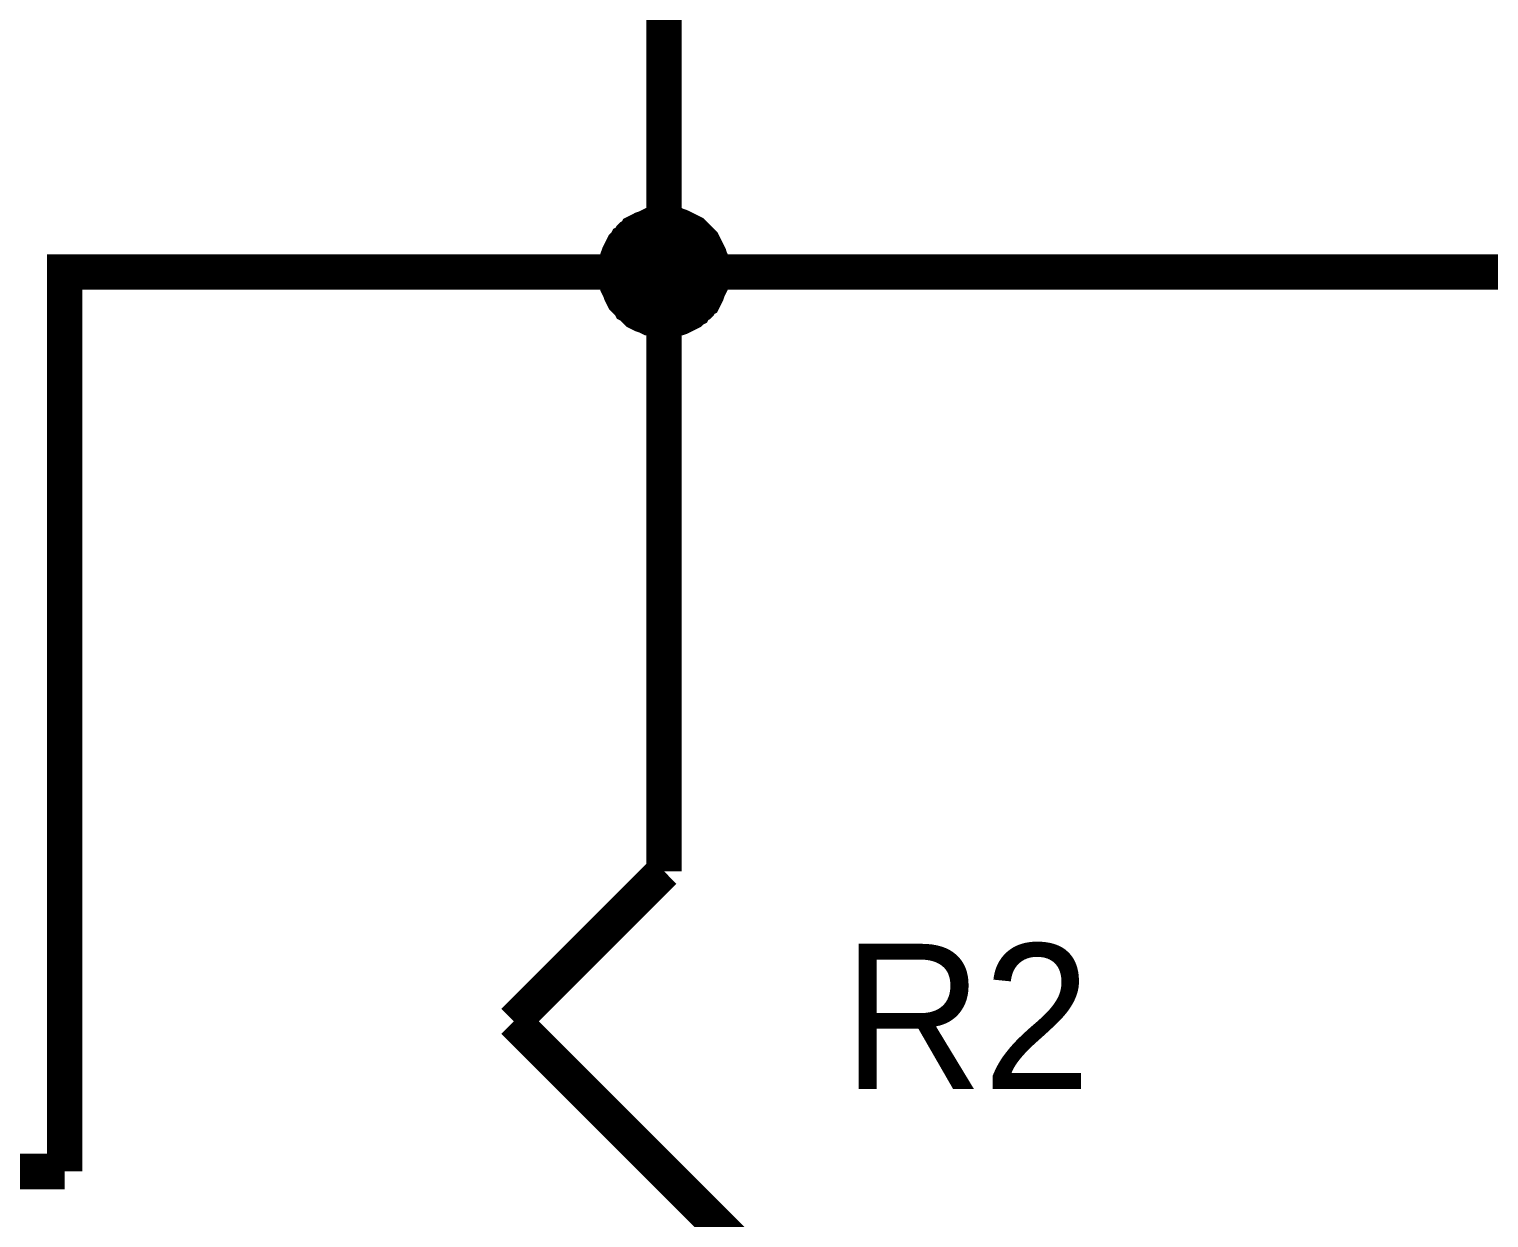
# Model space of a CAD drawing. Header units: millimetres. Extents: x 0 to 9.5, y 0 to 7.5.
# Drawn here: x 7.7881 to 8.2746, y 5.9844 to 6.3805 of the extents above; entities that cross this region are included whole.
import ezdxf

# ---------------------------------------------------------------- set-up
doc = ezdxf.new("R2010")
doc.units = ezdxf.units.MM
doc.header["$MEASUREMENT"] = 0
doc.layers.add('Sheet', color=255, linetype='Continuous')

msp = doc.modelspace()

# ---------------------------------------------------------------- linework, layer by layer
at = {"layer": 'Sheet'}
for points, const_width in [([(7.99963, 6.59982), (7.99963, 6.29962)], 0.0118), ([(7.97962, 6.29962), (7.97962, 6.30087), (7.97962, 6.3017), (7.98003, 6.30254), (7.98003, 6.30379), (7.98045, 6.30462), (7.98045, 6.30545), (7.98087, 6.3067), (7.98128, 6.30754), (7.9817, 6.30837), (7.98212, 6.30921), (7.98253, 6.31004), (7.98295, 6.31087), (7.98379, 6.31171), (7.9842, 6.31254), (7.98504, 6.31296), (7.98545, 6.31379), (7.98629, 6.31463), (7.98712, 6.31504), (7.98754, 6.31588), (7.98837, 6.31629), (7.9892, 6.31671), (7.99004, 6.31713), (7.99087, 6.31755), (7.99212, 6.31796), (7.99296, 6.31838), (7.99379, 6.3188), (7.99462, 6.31921), (7.99546, 6.31921), (7.99671, 6.31921), (7.99754, 6.31963), (7.99879, 6.31963), (7.99963, 6.31963)], 0.0039), ([(7.97962, 6.29962), (7.97962, 6.30087), (7.97962, 6.3017), (7.98003, 6.30254), (7.98003, 6.30379), (7.98045, 6.30462), (7.98045, 6.30545), (7.98087, 6.3067), (7.98128, 6.30754), (7.9817, 6.30837), (7.98212, 6.30921), (7.98253, 6.31004), (7.98295, 6.31087), (7.98379, 6.31171), (7.9842, 6.31254), (7.98504, 6.31296), (7.98545, 6.31379), (7.98629, 6.31463), (7.98712, 6.31504), (7.98754, 6.31588), (7.98837, 6.31629), (7.9892, 6.31671), (7.99004, 6.31713), (7.99087, 6.31755), (7.99212, 6.31796), (7.99296, 6.31838), (7.99379, 6.3188), (7.99462, 6.31921), (7.99546, 6.31921), (7.99671, 6.31921), (7.99754, 6.31963), (7.99879, 6.31963), (7.99963, 6.31963)], 0.0039), ([(7.97962, 6.29962), (7.97962, 6.30087), (7.97962, 6.3017), (7.98003, 6.30254), (7.98003, 6.30379), (7.98045, 6.30462), (7.98045, 6.30545), (7.98087, 6.3067), (7.98128, 6.30754), (7.9817, 6.30837), (7.98212, 6.30921), (7.98253, 6.31004), (7.98295, 6.31087), (7.98379, 6.31171), (7.9842, 6.31254), (7.98504, 6.31296), (7.98545, 6.31379), (7.98629, 6.31463), (7.98712, 6.31504), (7.98754, 6.31588), (7.98837, 6.31629), (7.9892, 6.31671), (7.99004, 6.31713), (7.99087, 6.31755), (7.99212, 6.31796), (7.99296, 6.31838), (7.99379, 6.3188), (7.99462, 6.31921), (7.99546, 6.31921), (7.99671, 6.31921), (7.99754, 6.31963), (7.99879, 6.31963), (7.99963, 6.31963)], 0.0039), ([(7.97962, 6.29962), (7.97962, 6.30087), (7.97962, 6.3017), (7.98003, 6.30254), (7.98003, 6.30379), (7.98045, 6.30462), (7.98045, 6.30545), (7.98087, 6.3067), (7.98128, 6.30754), (7.9817, 6.30837), (7.98212, 6.30921), (7.98253, 6.31004), (7.98295, 6.31087), (7.98379, 6.31171), (7.9842, 6.31254), (7.98504, 6.31296), (7.98545, 6.31379), (7.98629, 6.31463), (7.98712, 6.31504), (7.98754, 6.31588), (7.98837, 6.31629), (7.9892, 6.31671), (7.99004, 6.31713), (7.99087, 6.31755), (7.99212, 6.31796), (7.99296, 6.31838), (7.99379, 6.3188), (7.99462, 6.31921), (7.99546, 6.31921), (7.99671, 6.31921), (7.99754, 6.31963), (7.99879, 6.31963), (7.99963, 6.31963)], 0.0039), ([(7.97962, 6.29962), (7.97962, 6.30087), (7.97962, 6.3017), (7.98003, 6.30254), (7.98003, 6.30379), (7.98045, 6.30462), (7.98045, 6.30545), (7.98087, 6.3067), (7.98128, 6.30754), (7.9817, 6.30837), (7.98212, 6.30921), (7.98253, 6.31004), (7.98295, 6.31087), (7.98379, 6.31171), (7.9842, 6.31254), (7.98504, 6.31296), (7.98545, 6.31379), (7.98629, 6.31463), (7.98712, 6.31504), (7.98754, 6.31588), (7.98837, 6.31629), (7.9892, 6.31671), (7.99004, 6.31713), (7.99087, 6.31755), (7.99212, 6.31796), (7.99296, 6.31838), (7.99379, 6.3188), (7.99462, 6.31921), (7.99546, 6.31921), (7.99671, 6.31921), (7.99754, 6.31963), (7.99879, 6.31963), (7.99963, 6.31963)], 0.0039), ([(7.97962, 6.29962), (7.97962, 6.30087), (7.97962, 6.3017), (7.98003, 6.30254), (7.98003, 6.30379), (7.98045, 6.30462), (7.98045, 6.30545), (7.98087, 6.3067), (7.98128, 6.30754), (7.9817, 6.30837), (7.98212, 6.30921), (7.98253, 6.31004), (7.98295, 6.31087), (7.98379, 6.31171), (7.9842, 6.31254), (7.98504, 6.31296), (7.98545, 6.31379), (7.98629, 6.31463), (7.98712, 6.31504), (7.98754, 6.31588), (7.98837, 6.31629), (7.9892, 6.31671), (7.99004, 6.31713), (7.99087, 6.31755), (7.99212, 6.31796), (7.99296, 6.31838), (7.99379, 6.3188), (7.99462, 6.31921), (7.99546, 6.31921), (7.99671, 6.31921), (7.99754, 6.31963), (7.99879, 6.31963), (7.99963, 6.31963)], 0.0039), ([(7.97962, 6.29962), (7.97962, 6.30087), (7.97962, 6.3017), (7.98003, 6.30254), (7.98003, 6.30379), (7.98045, 6.30462), (7.98045, 6.30545), (7.98087, 6.3067), (7.98128, 6.30754), (7.9817, 6.30837), (7.98212, 6.30921), (7.98253, 6.31004), (7.98295, 6.31087), (7.98379, 6.31171), (7.9842, 6.31254), (7.98504, 6.31296), (7.98545, 6.31379), (7.98629, 6.31463), (7.98712, 6.31504), (7.98754, 6.31588), (7.98837, 6.31629), (7.9892, 6.31671), (7.99004, 6.31713), (7.99087, 6.31755), (7.99212, 6.31796), (7.99296, 6.31838), (7.99379, 6.3188), (7.99462, 6.31921), (7.99546, 6.31921), (7.99671, 6.31921), (7.99754, 6.31963), (7.99879, 6.31963), (7.99963, 6.31963)], 0.0039), ([(7.97962, 6.29962), (7.97962, 6.30087), (7.97962, 6.3017), (7.98003, 6.30254), (7.98003, 6.30379), (7.98045, 6.30462), (7.98045, 6.30545), (7.98087, 6.3067), (7.98128, 6.30754), (7.9817, 6.30837), (7.98212, 6.30921), (7.98253, 6.31004), (7.98295, 6.31087), (7.98379, 6.31171), (7.9842, 6.31254), (7.98504, 6.31296), (7.98545, 6.31379), (7.98629, 6.31463), (7.98712, 6.31504), (7.98754, 6.31588), (7.98837, 6.31629), (7.9892, 6.31671), (7.99004, 6.31713), (7.99087, 6.31755), (7.99212, 6.31796), (7.99296, 6.31838), (7.99379, 6.3188), (7.99462, 6.31921), (7.99546, 6.31921), (7.99671, 6.31921), (7.99754, 6.31963), (7.99879, 6.31963), (7.99963, 6.31963)], 0.0039), ([(7.97962, 6.29962), (7.97962, 6.30087), (7.97962, 6.3017), (7.98003, 6.30254), (7.98003, 6.30379), (7.98045, 6.30462), (7.98045, 6.30545), (7.98087, 6.3067), (7.98128, 6.30754), (7.9817, 6.30837), (7.98212, 6.30921), (7.98253, 6.31004), (7.98295, 6.31087), (7.98379, 6.31171), (7.9842, 6.31254), (7.98504, 6.31296), (7.98545, 6.31379), (7.98629, 6.31463), (7.98712, 6.31504), (7.98754, 6.31588), (7.98837, 6.31629), (7.9892, 6.31671), (7.99004, 6.31713), (7.99087, 6.31755), (7.99212, 6.31796), (7.99296, 6.31838), (7.99379, 6.3188), (7.99462, 6.31921), (7.99546, 6.31921), (7.99671, 6.31921), (7.99754, 6.31963), (7.99879, 6.31963), (7.99963, 6.31963)], 0.0039), ([(7.97962, 6.29962), (7.97962, 6.30087), (7.97962, 6.3017), (7.98003, 6.30254), (7.98003, 6.30379), (7.98045, 6.30462), (7.98045, 6.30545), (7.98087, 6.3067), (7.98128, 6.30754), (7.9817, 6.30837), (7.98212, 6.30921), (7.98253, 6.31004), (7.98295, 6.31087), (7.98379, 6.31171), (7.9842, 6.31254), (7.98504, 6.31296), (7.98545, 6.31379), (7.98629, 6.31463), (7.98712, 6.31504), (7.98754, 6.31588), (7.98837, 6.31629), (7.9892, 6.31671), (7.99004, 6.31713), (7.99087, 6.31755), (7.99212, 6.31796), (7.99296, 6.31838), (7.99379, 6.3188), (7.99462, 6.31921), (7.99546, 6.31921), (7.99671, 6.31921), (7.99754, 6.31963), (7.99879, 6.31963), (7.99963, 6.31963)], 0.0039), ([(7.97962, 6.29962), (7.97962, 6.30087), (7.97962, 6.3017), (7.98003, 6.30254), (7.98003, 6.30379), (7.98045, 6.30462), (7.98045, 6.30545), (7.98087, 6.3067), (7.98128, 6.30754), (7.9817, 6.30837), (7.98212, 6.30921), (7.98253, 6.31004), (7.98295, 6.31087), (7.98379, 6.31171), (7.9842, 6.31254), (7.98504, 6.31296), (7.98545, 6.31379), (7.98629, 6.31463), (7.98712, 6.31504), (7.98754, 6.31588), (7.98837, 6.31629), (7.9892, 6.31671), (7.99004, 6.31713), (7.99087, 6.31755), (7.99212, 6.31796), (7.99296, 6.31838), (7.99379, 6.3188), (7.99462, 6.31921), (7.99546, 6.31921), (7.99671, 6.31921), (7.99754, 6.31963), (7.99879, 6.31963), (7.99963, 6.31963)], 0.0039), ([(7.97962, 6.29962), (7.97962, 6.30087), (7.97962, 6.3017), (7.98003, 6.30254), (7.98003, 6.30379), (7.98045, 6.30462), (7.98045, 6.30545), (7.98087, 6.3067), (7.98128, 6.30754), (7.9817, 6.30837), (7.98212, 6.30921), (7.98253, 6.31004), (7.98295, 6.31087), (7.98379, 6.31171), (7.9842, 6.31254), (7.98504, 6.31296), (7.98545, 6.31379), (7.98629, 6.31463), (7.98712, 6.31504), (7.98754, 6.31588), (7.98837, 6.31629), (7.9892, 6.31671), (7.99004, 6.31713), (7.99087, 6.31755), (7.99212, 6.31796), (7.99296, 6.31838), (7.99379, 6.3188), (7.99462, 6.31921), (7.99546, 6.31921), (7.99671, 6.31921), (7.99754, 6.31963), (7.99879, 6.31963), (7.99963, 6.31963)], 0.0039), ([(7.99963, 6.31963), (7.99963, 6.31963)], 0.0039), ([(7.99963, 6.31963), (8.00088, 6.31963), (8.00171, 6.31963), (8.00255, 6.31921), (8.0038, 6.31921), (8.00463, 6.31921), (8.00546, 6.3188), (8.00671, 6.31838), (8.00755, 6.31796), (8.00838, 6.31755), (8.00922, 6.31713), (8.01005, 6.31671), (8.01088, 6.31629), (8.01172, 6.31588), (8.01255, 6.31504), (8.01297, 6.31463), (8.0138, 6.31379), (8.01463, 6.31296), (8.01505, 6.31254), (8.01589, 6.31171), (8.0163, 6.31087), (8.01672, 6.31004), (8.01714, 6.30921), (8.01755, 6.30837), (8.01797, 6.30754), (8.01839, 6.3067), (8.0188, 6.30545), (8.01922, 6.30462), (8.01922, 6.30379), (8.01922, 6.30254), (8.01964, 6.3017), (8.01964, 6.30087), (8.01964, 6.29962)], 0.0039), ([(7.99963, 6.31963), (7.99963, 6.31963)], 0.0039), ([(7.99963, 6.31963), (8.00088, 6.31963), (8.00171, 6.31963), (8.00255, 6.31921), (8.0038, 6.31921), (8.00463, 6.31921), (8.00546, 6.3188), (8.00671, 6.31838), (8.00755, 6.31796), (8.00838, 6.31755), (8.00922, 6.31713), (8.01005, 6.31671), (8.01088, 6.31629), (8.01172, 6.31588), (8.01255, 6.31504), (8.01297, 6.31463), (8.0138, 6.31379), (8.01463, 6.31296), (8.01505, 6.31254), (8.01589, 6.31171), (8.0163, 6.31087), (8.01672, 6.31004), (8.01714, 6.30921), (8.01755, 6.30837), (8.01797, 6.30754), (8.01839, 6.3067), (8.0188, 6.30545), (8.01922, 6.30462), (8.01922, 6.30379), (8.01922, 6.30254), (8.01964, 6.3017), (8.01964, 6.30087), (8.01964, 6.29962)], 0.0039), ([(7.99963, 6.31963), (7.99963, 6.31963)], 0.0039), ([(7.99963, 6.31963), (8.00088, 6.31963), (8.00171, 6.31963), (8.00255, 6.31921), (8.0038, 6.31921), (8.00463, 6.31921), (8.00546, 6.3188), (8.00671, 6.31838), (8.00755, 6.31796), (8.00838, 6.31755), (8.00922, 6.31713), (8.01005, 6.31671), (8.01088, 6.31629), (8.01172, 6.31588), (8.01255, 6.31504), (8.01297, 6.31463), (8.0138, 6.31379), (8.01463, 6.31296), (8.01505, 6.31254), (8.01589, 6.31171), (8.0163, 6.31087), (8.01672, 6.31004), (8.01714, 6.30921), (8.01755, 6.30837), (8.01797, 6.30754), (8.01839, 6.3067), (8.0188, 6.30545), (8.01922, 6.30462), (8.01922, 6.30379), (8.01922, 6.30254), (8.01964, 6.3017), (8.01964, 6.30087), (8.01964, 6.29962)], 0.0039), ([(7.99963, 6.31963), (7.99963, 6.31963)], 0.0039), ([(7.99963, 6.31963), (8.00088, 6.31963), (8.00171, 6.31963), (8.00255, 6.31921), (8.0038, 6.31921), (8.00463, 6.31921), (8.00546, 6.3188), (8.00671, 6.31838), (8.00755, 6.31796), (8.00838, 6.31755), (8.00922, 6.31713), (8.01005, 6.31671), (8.01088, 6.31629), (8.01172, 6.31588), (8.01255, 6.31504), (8.01297, 6.31463), (8.0138, 6.31379), (8.01463, 6.31296), (8.01505, 6.31254), (8.01589, 6.31171), (8.0163, 6.31087), (8.01672, 6.31004), (8.01714, 6.30921), (8.01755, 6.30837), (8.01797, 6.30754), (8.01839, 6.3067), (8.0188, 6.30545), (8.01922, 6.30462), (8.01922, 6.30379), (8.01922, 6.30254), (8.01964, 6.3017), (8.01964, 6.30087), (8.01964, 6.29962)], 0.0039), ([(7.99963, 6.31963), (7.99963, 6.31963)], 0.0039), ([(7.99963, 6.31963), (8.00088, 6.31963), (8.00171, 6.31963), (8.00255, 6.31921), (8.0038, 6.31921), (8.00463, 6.31921), (8.00546, 6.3188), (8.00671, 6.31838), (8.00755, 6.31796), (8.00838, 6.31755), (8.00922, 6.31713), (8.01005, 6.31671), (8.01088, 6.31629), (8.01172, 6.31588), (8.01255, 6.31504), (8.01297, 6.31463), (8.0138, 6.31379), (8.01463, 6.31296), (8.01505, 6.31254), (8.01589, 6.31171), (8.0163, 6.31087), (8.01672, 6.31004), (8.01714, 6.30921), (8.01755, 6.30837), (8.01797, 6.30754), (8.01839, 6.3067), (8.0188, 6.30545), (8.01922, 6.30462), (8.01922, 6.30379), (8.01922, 6.30254), (8.01964, 6.3017), (8.01964, 6.30087), (8.01964, 6.29962)], 0.0039), ([(7.99963, 6.31963), (7.99963, 6.31963)], 0.0039), ([(7.99963, 6.31963), (8.00088, 6.31963), (8.00171, 6.31963), (8.00255, 6.31921), (8.0038, 6.31921), (8.00463, 6.31921), (8.00546, 6.3188), (8.00671, 6.31838), (8.00755, 6.31796), (8.00838, 6.31755), (8.00922, 6.31713), (8.01005, 6.31671), (8.01088, 6.31629), (8.01172, 6.31588), (8.01255, 6.31504), (8.01297, 6.31463), (8.0138, 6.31379), (8.01463, 6.31296), (8.01505, 6.31254), (8.01589, 6.31171), (8.0163, 6.31087), (8.01672, 6.31004), (8.01714, 6.30921), (8.01755, 6.30837), (8.01797, 6.30754), (8.01839, 6.3067), (8.0188, 6.30545), (8.01922, 6.30462), (8.01922, 6.30379), (8.01922, 6.30254), (8.01964, 6.3017), (8.01964, 6.30087), (8.01964, 6.29962)], 0.0039), ([(7.99963, 6.31963), (7.99963, 6.31963)], 0.0039), ([(7.99963, 6.31963), (8.00088, 6.31963), (8.00171, 6.31963), (8.00255, 6.31921), (8.0038, 6.31921), (8.00463, 6.31921), (8.00546, 6.3188), (8.00671, 6.31838), (8.00755, 6.31796), (8.00838, 6.31755), (8.00922, 6.31713), (8.01005, 6.31671), (8.01088, 6.31629), (8.01172, 6.31588), (8.01255, 6.31504), (8.01297, 6.31463), (8.0138, 6.31379), (8.01463, 6.31296), (8.01505, 6.31254), (8.01589, 6.31171), (8.0163, 6.31087), (8.01672, 6.31004), (8.01714, 6.30921), (8.01755, 6.30837), (8.01797, 6.30754), (8.01839, 6.3067), (8.0188, 6.30545), (8.01922, 6.30462), (8.01922, 6.30379), (8.01922, 6.30254), (8.01964, 6.3017), (8.01964, 6.30087), (8.01964, 6.29962)], 0.0039), ([(7.99963, 6.31963), (7.99963, 6.31963)], 0.0039), ([(7.99963, 6.31963), (8.00088, 6.31963), (8.00171, 6.31963), (8.00255, 6.31921), (8.0038, 6.31921), (8.00463, 6.31921), (8.00546, 6.3188), (8.00671, 6.31838), (8.00755, 6.31796), (8.00838, 6.31755), (8.00922, 6.31713), (8.01005, 6.31671), (8.01088, 6.31629), (8.01172, 6.31588), (8.01255, 6.31504), (8.01297, 6.31463), (8.0138, 6.31379), (8.01463, 6.31296), (8.01505, 6.31254), (8.01589, 6.31171), (8.0163, 6.31087), (8.01672, 6.31004), (8.01714, 6.30921), (8.01755, 6.30837), (8.01797, 6.30754), (8.01839, 6.3067), (8.0188, 6.30545), (8.01922, 6.30462), (8.01922, 6.30379), (8.01922, 6.30254), (8.01964, 6.3017), (8.01964, 6.30087), (8.01964, 6.29962)], 0.0039), ([(7.99963, 6.31963), (7.99963, 6.31963)], 0.0039), ([(7.99963, 6.31963), (8.00088, 6.31963), (8.00171, 6.31963), (8.00255, 6.31921), (8.0038, 6.31921), (8.00463, 6.31921), (8.00546, 6.3188), (8.00671, 6.31838), (8.00755, 6.31796), (8.00838, 6.31755), (8.00922, 6.31713), (8.01005, 6.31671), (8.01088, 6.31629), (8.01172, 6.31588), (8.01255, 6.31504), (8.01297, 6.31463), (8.0138, 6.31379), (8.01463, 6.31296), (8.01505, 6.31254), (8.01589, 6.31171), (8.0163, 6.31087), (8.01672, 6.31004), (8.01714, 6.30921), (8.01755, 6.30837), (8.01797, 6.30754), (8.01839, 6.3067), (8.0188, 6.30545), (8.01922, 6.30462), (8.01922, 6.30379), (8.01922, 6.30254), (8.01964, 6.3017), (8.01964, 6.30087), (8.01964, 6.29962)], 0.0039), ([(7.99963, 6.31963), (7.99963, 6.31963)], 0.0039), ([(7.99963, 6.31963), (8.00088, 6.31963), (8.00171, 6.31963), (8.00255, 6.31921), (8.0038, 6.31921), (8.00463, 6.31921), (8.00546, 6.3188), (8.00671, 6.31838), (8.00755, 6.31796), (8.00838, 6.31755), (8.00922, 6.31713), (8.01005, 6.31671), (8.01088, 6.31629), (8.01172, 6.31588), (8.01255, 6.31504), (8.01297, 6.31463), (8.0138, 6.31379), (8.01463, 6.31296), (8.01505, 6.31254), (8.01589, 6.31171), (8.0163, 6.31087), (8.01672, 6.31004), (8.01714, 6.30921), (8.01755, 6.30837), (8.01797, 6.30754), (8.01839, 6.3067), (8.0188, 6.30545), (8.01922, 6.30462), (8.01922, 6.30379), (8.01922, 6.30254), (8.01964, 6.3017), (8.01964, 6.30087), (8.01964, 6.29962)], 0.0039), ([(7.99963, 6.31963), (7.99963, 6.31963)], 0.0039), ([(7.99963, 6.31963), (8.00088, 6.31963), (8.00171, 6.31963), (8.00255, 6.31921), (8.0038, 6.31921), (8.00463, 6.31921), (8.00546, 6.3188), (8.00671, 6.31838), (8.00755, 6.31796), (8.00838, 6.31755), (8.00922, 6.31713), (8.01005, 6.31671), (8.01088, 6.31629), (8.01172, 6.31588), (8.01255, 6.31504), (8.01297, 6.31463), (8.0138, 6.31379), (8.01463, 6.31296), (8.01505, 6.31254), (8.01589, 6.31171), (8.0163, 6.31087), (8.01672, 6.31004), (8.01714, 6.30921), (8.01755, 6.30837), (8.01797, 6.30754), (8.01839, 6.3067), (8.0188, 6.30545), (8.01922, 6.30462), (8.01922, 6.30379), (8.01922, 6.30254), (8.01964, 6.3017), (8.01964, 6.30087), (8.01964, 6.29962)], 0.0039), ([(7.99963, 6.31963), (7.99963, 6.31963)], 0.0039), ([(7.99963, 6.31963), (8.00088, 6.31963), (8.00171, 6.31963), (8.00255, 6.31921), (8.0038, 6.31921), (8.00463, 6.31921), (8.00546, 6.3188), (8.00671, 6.31838), (8.00755, 6.31796), (8.00838, 6.31755), (8.00922, 6.31713), (8.01005, 6.31671), (8.01088, 6.31629), (8.01172, 6.31588), (8.01255, 6.31504), (8.01297, 6.31463), (8.0138, 6.31379), (8.01463, 6.31296), (8.01505, 6.31254), (8.01589, 6.31171), (8.0163, 6.31087), (8.01672, 6.31004), (8.01714, 6.30921), (8.01755, 6.30837), (8.01797, 6.30754), (8.01839, 6.3067), (8.0188, 6.30545), (8.01922, 6.30462), (8.01922, 6.30379), (8.01922, 6.30254), (8.01964, 6.3017), (8.01964, 6.30087), (8.01964, 6.29962)], 0.0039), ([(7.79994, 5.99983), (7.79994, 6.29962), (7.99963, 6.29962), (8.29978, 6.29962)], 0.0118), ([(7.99963, 6.29962), (7.99963, 6.19997)], 0.0118), ([(7.99963, 6.2796), (7.99879, 6.2796), (7.99754, 6.2796), (7.99671, 6.28002), (7.99546, 6.28002), (7.99462, 6.28044), (7.99379, 6.28044), (7.99296, 6.28085), (7.99212, 6.28127), (7.99087, 6.28169), (7.99004, 6.2821), (7.9892, 6.28252), (7.98837, 6.28294), (7.98754, 6.28377), (7.98712, 6.28419), (7.98629, 6.28502), (7.98545, 6.28544), (7.98504, 6.28627), (7.9842, 6.28711), (7.98379, 6.28753), (7.98295, 6.28836), (7.98253, 6.28919), (7.98212, 6.29003), (7.9817, 6.29086), (7.98128, 6.29211), (7.98087, 6.29295), (7.98045, 6.29378), (7.98045, 6.29461), (7.98003, 6.29545), (7.98003, 6.2967), (7.97962, 6.29753), (7.97962, 6.29878), (7.97962, 6.29962)], 0.0039), ([(7.97962, 6.29962), (7.97962, 6.29962)], 0.0039), ([(7.99963, 6.2796), (7.99879, 6.2796), (7.99754, 6.2796), (7.99671, 6.28002), (7.99546, 6.28002), (7.99462, 6.28044), (7.99379, 6.28044), (7.99296, 6.28085), (7.99212, 6.28127), (7.99087, 6.28169), (7.99004, 6.2821), (7.9892, 6.28252), (7.98837, 6.28294), (7.98754, 6.28377), (7.98712, 6.28419), (7.98629, 6.28502), (7.98545, 6.28544), (7.98504, 6.28627), (7.9842, 6.28711), (7.98379, 6.28753), (7.98295, 6.28836), (7.98253, 6.28919), (7.98212, 6.29003), (7.9817, 6.29086), (7.98128, 6.29211), (7.98087, 6.29295), (7.98045, 6.29378), (7.98045, 6.29461), (7.98003, 6.29545), (7.98003, 6.2967), (7.97962, 6.29753), (7.97962, 6.29878), (7.97962, 6.29962)], 0.0039), ([(7.97962, 6.29962), (7.97962, 6.29962)], 0.0039), ([(7.99963, 6.2796), (7.99879, 6.2796), (7.99754, 6.2796), (7.99671, 6.28002), (7.99546, 6.28002), (7.99462, 6.28044), (7.99379, 6.28044), (7.99296, 6.28085), (7.99212, 6.28127), (7.99087, 6.28169), (7.99004, 6.2821), (7.9892, 6.28252), (7.98837, 6.28294), (7.98754, 6.28377), (7.98712, 6.28419), (7.98629, 6.28502), (7.98545, 6.28544), (7.98504, 6.28627), (7.9842, 6.28711), (7.98379, 6.28753), (7.98295, 6.28836), (7.98253, 6.28919), (7.98212, 6.29003), (7.9817, 6.29086), (7.98128, 6.29211), (7.98087, 6.29295), (7.98045, 6.29378), (7.98045, 6.29461), (7.98003, 6.29545), (7.98003, 6.2967), (7.97962, 6.29753), (7.97962, 6.29878), (7.97962, 6.29962)], 0.0039), ([(7.97962, 6.29962), (7.97962, 6.29962)], 0.0039), ([(7.99963, 6.2796), (7.99879, 6.2796), (7.99754, 6.2796), (7.99671, 6.28002), (7.99546, 6.28002), (7.99462, 6.28044), (7.99379, 6.28044), (7.99296, 6.28085), (7.99212, 6.28127), (7.99087, 6.28169), (7.99004, 6.2821), (7.9892, 6.28252), (7.98837, 6.28294), (7.98754, 6.28377), (7.98712, 6.28419), (7.98629, 6.28502), (7.98545, 6.28544), (7.98504, 6.28627), (7.9842, 6.28711), (7.98379, 6.28753), (7.98295, 6.28836), (7.98253, 6.28919), (7.98212, 6.29003), (7.9817, 6.29086), (7.98128, 6.29211), (7.98087, 6.29295), (7.98045, 6.29378), (7.98045, 6.29461), (7.98003, 6.29545), (7.98003, 6.2967), (7.97962, 6.29753), (7.97962, 6.29878), (7.97962, 6.29962)], 0.0039), ([(7.97962, 6.29962), (7.97962, 6.29962)], 0.0039), ([(7.99963, 6.2796), (7.99879, 6.2796), (7.99754, 6.2796), (7.99671, 6.28002), (7.99546, 6.28002), (7.99462, 6.28044), (7.99379, 6.28044), (7.99296, 6.28085), (7.99212, 6.28127), (7.99087, 6.28169), (7.99004, 6.2821), (7.9892, 6.28252), (7.98837, 6.28294), (7.98754, 6.28377), (7.98712, 6.28419), (7.98629, 6.28502), (7.98545, 6.28544), (7.98504, 6.28627), (7.9842, 6.28711), (7.98379, 6.28753), (7.98295, 6.28836), (7.98253, 6.28919), (7.98212, 6.29003), (7.9817, 6.29086), (7.98128, 6.29211), (7.98087, 6.29295), (7.98045, 6.29378), (7.98045, 6.29461), (7.98003, 6.29545), (7.98003, 6.2967), (7.97962, 6.29753), (7.97962, 6.29878), (7.97962, 6.29962)], 0.0039), ([(7.97962, 6.29962), (7.97962, 6.29962)], 0.0039), ([(7.99963, 6.2796), (7.99879, 6.2796), (7.99754, 6.2796), (7.99671, 6.28002), (7.99546, 6.28002), (7.99462, 6.28044), (7.99379, 6.28044), (7.99296, 6.28085), (7.99212, 6.28127), (7.99087, 6.28169), (7.99004, 6.2821), (7.9892, 6.28252), (7.98837, 6.28294), (7.98754, 6.28377), (7.98712, 6.28419), (7.98629, 6.28502), (7.98545, 6.28544), (7.98504, 6.28627), (7.9842, 6.28711), (7.98379, 6.28753), (7.98295, 6.28836), (7.98253, 6.28919), (7.98212, 6.29003), (7.9817, 6.29086), (7.98128, 6.29211), (7.98087, 6.29295), (7.98045, 6.29378), (7.98045, 6.29461), (7.98003, 6.29545), (7.98003, 6.2967), (7.97962, 6.29753), (7.97962, 6.29878), (7.97962, 6.29962)], 0.0039), ([(7.97962, 6.29962), (7.97962, 6.29962)], 0.0039), ([(7.99963, 6.2796), (7.99879, 6.2796), (7.99754, 6.2796), (7.99671, 6.28002), (7.99546, 6.28002), (7.99462, 6.28044), (7.99379, 6.28044), (7.99296, 6.28085), (7.99212, 6.28127), (7.99087, 6.28169), (7.99004, 6.2821), (7.9892, 6.28252), (7.98837, 6.28294), (7.98754, 6.28377), (7.98712, 6.28419), (7.98629, 6.28502), (7.98545, 6.28544), (7.98504, 6.28627), (7.9842, 6.28711), (7.98379, 6.28753), (7.98295, 6.28836), (7.98253, 6.28919), (7.98212, 6.29003), (7.9817, 6.29086), (7.98128, 6.29211), (7.98087, 6.29295), (7.98045, 6.29378), (7.98045, 6.29461), (7.98003, 6.29545), (7.98003, 6.2967), (7.97962, 6.29753), (7.97962, 6.29878), (7.97962, 6.29962)], 0.0039), ([(7.97962, 6.29962), (7.97962, 6.29962)], 0.0039), ([(7.99963, 6.2796), (7.99879, 6.2796), (7.99754, 6.2796), (7.99671, 6.28002), (7.99546, 6.28002), (7.99462, 6.28044), (7.99379, 6.28044), (7.99296, 6.28085), (7.99212, 6.28127), (7.99087, 6.28169), (7.99004, 6.2821), (7.9892, 6.28252), (7.98837, 6.28294), (7.98754, 6.28377), (7.98712, 6.28419), (7.98629, 6.28502), (7.98545, 6.28544), (7.98504, 6.28627), (7.9842, 6.28711), (7.98379, 6.28753), (7.98295, 6.28836), (7.98253, 6.28919), (7.98212, 6.29003), (7.9817, 6.29086), (7.98128, 6.29211), (7.98087, 6.29295), (7.98045, 6.29378), (7.98045, 6.29461), (7.98003, 6.29545), (7.98003, 6.2967), (7.97962, 6.29753), (7.97962, 6.29878), (7.97962, 6.29962)], 0.0039), ([(7.97962, 6.29962), (7.97962, 6.29962)], 0.0039), ([(7.99963, 6.2796), (7.99879, 6.2796), (7.99754, 6.2796), (7.99671, 6.28002), (7.99546, 6.28002), (7.99462, 6.28044), (7.99379, 6.28044), (7.99296, 6.28085), (7.99212, 6.28127), (7.99087, 6.28169), (7.99004, 6.2821), (7.9892, 6.28252), (7.98837, 6.28294), (7.98754, 6.28377), (7.98712, 6.28419), (7.98629, 6.28502), (7.98545, 6.28544), (7.98504, 6.28627), (7.9842, 6.28711), (7.98379, 6.28753), (7.98295, 6.28836), (7.98253, 6.28919), (7.98212, 6.29003), (7.9817, 6.29086), (7.98128, 6.29211), (7.98087, 6.29295), (7.98045, 6.29378), (7.98045, 6.29461), (7.98003, 6.29545), (7.98003, 6.2967), (7.97962, 6.29753), (7.97962, 6.29878), (7.97962, 6.29962)], 0.0039), ([(7.97962, 6.29962), (7.97962, 6.29962)], 0.0039), ([(7.99963, 6.2796), (7.99879, 6.2796), (7.99754, 6.2796), (7.99671, 6.28002), (7.99546, 6.28002), (7.99462, 6.28044), (7.99379, 6.28044), (7.99296, 6.28085), (7.99212, 6.28127), (7.99087, 6.28169), (7.99004, 6.2821), (7.9892, 6.28252), (7.98837, 6.28294), (7.98754, 6.28377), (7.98712, 6.28419), (7.98629, 6.28502), (7.98545, 6.28544), (7.98504, 6.28627), (7.9842, 6.28711), (7.98379, 6.28753), (7.98295, 6.28836), (7.98253, 6.28919), (7.98212, 6.29003), (7.9817, 6.29086), (7.98128, 6.29211), (7.98087, 6.29295), (7.98045, 6.29378), (7.98045, 6.29461), (7.98003, 6.29545), (7.98003, 6.2967), (7.97962, 6.29753), (7.97962, 6.29878), (7.97962, 6.29962)], 0.0039), ([(7.97962, 6.29962), (7.97962, 6.29962)], 0.0039), ([(7.99963, 6.2796), (7.99879, 6.2796), (7.99754, 6.2796), (7.99671, 6.28002), (7.99546, 6.28002), (7.99462, 6.28044), (7.99379, 6.28044), (7.99296, 6.28085), (7.99212, 6.28127), (7.99087, 6.28169), (7.99004, 6.2821), (7.9892, 6.28252), (7.98837, 6.28294), (7.98754, 6.28377), (7.98712, 6.28419), (7.98629, 6.28502), (7.98545, 6.28544), (7.98504, 6.28627), (7.9842, 6.28711), (7.98379, 6.28753), (7.98295, 6.28836), (7.98253, 6.28919), (7.98212, 6.29003), (7.9817, 6.29086), (7.98128, 6.29211), (7.98087, 6.29295), (7.98045, 6.29378), (7.98045, 6.29461), (7.98003, 6.29545), (7.98003, 6.2967), (7.97962, 6.29753), (7.97962, 6.29878), (7.97962, 6.29962)], 0.0039), ([(7.97962, 6.29962), (7.97962, 6.29962)], 0.0039), ([(7.99963, 6.2796), (7.99879, 6.2796), (7.99754, 6.2796), (7.99671, 6.28002), (7.99546, 6.28002), (7.99462, 6.28044), (7.99379, 6.28044), (7.99296, 6.28085), (7.99212, 6.28127), (7.99087, 6.28169), (7.99004, 6.2821), (7.9892, 6.28252), (7.98837, 6.28294), (7.98754, 6.28377), (7.98712, 6.28419), (7.98629, 6.28502), (7.98545, 6.28544), (7.98504, 6.28627), (7.9842, 6.28711), (7.98379, 6.28753), (7.98295, 6.28836), (7.98253, 6.28919), (7.98212, 6.29003), (7.9817, 6.29086), (7.98128, 6.29211), (7.98087, 6.29295), (7.98045, 6.29378), (7.98045, 6.29461), (7.98003, 6.29545), (7.98003, 6.2967), (7.97962, 6.29753), (7.97962, 6.29878), (7.97962, 6.29962)], 0.0039), ([(7.97962, 6.29962), (7.97962, 6.29962)], 0.0039), ([(8.01964, 6.29962), (8.01964, 6.29878), (8.01964, 6.29753), (8.01922, 6.2967), (8.01922, 6.29545), (8.01922, 6.29461), (8.0188, 6.29378), (8.01839, 6.29295), (8.01797, 6.29211), (8.01755, 6.29086), (8.01714, 6.29003), (8.01672, 6.28919), (8.0163, 6.28836), (8.01589, 6.28753), (8.01505, 6.28711), (8.01463, 6.28627), (8.0138, 6.28544), (8.01297, 6.28502), (8.01255, 6.28419), (8.01172, 6.28377), (8.01088, 6.28294), (8.01005, 6.28252), (8.00922, 6.2821), (8.00838, 6.28169), (8.00755, 6.28127), (8.00671, 6.28085), (8.00546, 6.28044), (8.00463, 6.28044), (8.0038, 6.28002), (8.00255, 6.28002), (8.00171, 6.2796), (8.00088, 6.2796), (7.99963, 6.2796)], 0.0039), ([(8.01964, 6.29962), (8.01964, 6.29878), (8.01964, 6.29753), (8.01922, 6.2967), (8.01922, 6.29545), (8.01922, 6.29461), (8.0188, 6.29378), (8.01839, 6.29295), (8.01797, 6.29211), (8.01755, 6.29086), (8.01714, 6.29003), (8.01672, 6.28919), (8.0163, 6.28836), (8.01589, 6.28753), (8.01505, 6.28711), (8.01463, 6.28627), (8.0138, 6.28544), (8.01297, 6.28502), (8.01255, 6.28419), (8.01172, 6.28377), (8.01088, 6.28294), (8.01005, 6.28252), (8.00922, 6.2821), (8.00838, 6.28169), (8.00755, 6.28127), (8.00671, 6.28085), (8.00546, 6.28044), (8.00463, 6.28044), (8.0038, 6.28002), (8.00255, 6.28002), (8.00171, 6.2796), (8.00088, 6.2796), (7.99963, 6.2796)], 0.0039), ([(8.01964, 6.29962), (8.01964, 6.29878), (8.01964, 6.29753), (8.01922, 6.2967), (8.01922, 6.29545), (8.01922, 6.29461), (8.0188, 6.29378), (8.01839, 6.29295), (8.01797, 6.29211), (8.01755, 6.29086), (8.01714, 6.29003), (8.01672, 6.28919), (8.0163, 6.28836), (8.01589, 6.28753), (8.01505, 6.28711), (8.01463, 6.28627), (8.0138, 6.28544), (8.01297, 6.28502), (8.01255, 6.28419), (8.01172, 6.28377), (8.01088, 6.28294), (8.01005, 6.28252), (8.00922, 6.2821), (8.00838, 6.28169), (8.00755, 6.28127), (8.00671, 6.28085), (8.00546, 6.28044), (8.00463, 6.28044), (8.0038, 6.28002), (8.00255, 6.28002), (8.00171, 6.2796), (8.00088, 6.2796), (7.99963, 6.2796)], 0.0039), ([(8.01964, 6.29962), (8.01964, 6.29878), (8.01964, 6.29753), (8.01922, 6.2967), (8.01922, 6.29545), (8.01922, 6.29461), (8.0188, 6.29378), (8.01839, 6.29295), (8.01797, 6.29211), (8.01755, 6.29086), (8.01714, 6.29003), (8.01672, 6.28919), (8.0163, 6.28836), (8.01589, 6.28753), (8.01505, 6.28711), (8.01463, 6.28627), (8.0138, 6.28544), (8.01297, 6.28502), (8.01255, 6.28419), (8.01172, 6.28377), (8.01088, 6.28294), (8.01005, 6.28252), (8.00922, 6.2821), (8.00838, 6.28169), (8.00755, 6.28127), (8.00671, 6.28085), (8.00546, 6.28044), (8.00463, 6.28044), (8.0038, 6.28002), (8.00255, 6.28002), (8.00171, 6.2796), (8.00088, 6.2796), (7.99963, 6.2796)], 0.0039), ([(8.01964, 6.29962), (8.01964, 6.29878), (8.01964, 6.29753), (8.01922, 6.2967), (8.01922, 6.29545), (8.01922, 6.29461), (8.0188, 6.29378), (8.01839, 6.29295), (8.01797, 6.29211), (8.01755, 6.29086), (8.01714, 6.29003), (8.01672, 6.28919), (8.0163, 6.28836), (8.01589, 6.28753), (8.01505, 6.28711), (8.01463, 6.28627), (8.0138, 6.28544), (8.01297, 6.28502), (8.01255, 6.28419), (8.01172, 6.28377), (8.01088, 6.28294), (8.01005, 6.28252), (8.00922, 6.2821), (8.00838, 6.28169), (8.00755, 6.28127), (8.00671, 6.28085), (8.00546, 6.28044), (8.00463, 6.28044), (8.0038, 6.28002), (8.00255, 6.28002), (8.00171, 6.2796), (8.00088, 6.2796), (7.99963, 6.2796)], 0.0039), ([(8.01964, 6.29962), (8.01964, 6.29878), (8.01964, 6.29753), (8.01922, 6.2967), (8.01922, 6.29545), (8.01922, 6.29461), (8.0188, 6.29378), (8.01839, 6.29295), (8.01797, 6.29211), (8.01755, 6.29086), (8.01714, 6.29003), (8.01672, 6.28919), (8.0163, 6.28836), (8.01589, 6.28753), (8.01505, 6.28711), (8.01463, 6.28627), (8.0138, 6.28544), (8.01297, 6.28502), (8.01255, 6.28419), (8.01172, 6.28377), (8.01088, 6.28294), (8.01005, 6.28252), (8.00922, 6.2821), (8.00838, 6.28169), (8.00755, 6.28127), (8.00671, 6.28085), (8.00546, 6.28044), (8.00463, 6.28044), (8.0038, 6.28002), (8.00255, 6.28002), (8.00171, 6.2796), (8.00088, 6.2796), (7.99963, 6.2796)], 0.0039), ([(8.01964, 6.29962), (8.01964, 6.29878), (8.01964, 6.29753), (8.01922, 6.2967), (8.01922, 6.29545), (8.01922, 6.29461), (8.0188, 6.29378), (8.01839, 6.29295), (8.01797, 6.29211), (8.01755, 6.29086), (8.01714, 6.29003), (8.01672, 6.28919), (8.0163, 6.28836), (8.01589, 6.28753), (8.01505, 6.28711), (8.01463, 6.28627), (8.0138, 6.28544), (8.01297, 6.28502), (8.01255, 6.28419), (8.01172, 6.28377), (8.01088, 6.28294), (8.01005, 6.28252), (8.00922, 6.2821), (8.00838, 6.28169), (8.00755, 6.28127), (8.00671, 6.28085), (8.00546, 6.28044), (8.00463, 6.28044), (8.0038, 6.28002), (8.00255, 6.28002), (8.00171, 6.2796), (8.00088, 6.2796), (7.99963, 6.2796)], 0.0039), ([(8.01964, 6.29962), (8.01964, 6.29878), (8.01964, 6.29753), (8.01922, 6.2967), (8.01922, 6.29545), (8.01922, 6.29461), (8.0188, 6.29378), (8.01839, 6.29295), (8.01797, 6.29211), (8.01755, 6.29086), (8.01714, 6.29003), (8.01672, 6.28919), (8.0163, 6.28836), (8.01589, 6.28753), (8.01505, 6.28711), (8.01463, 6.28627), (8.0138, 6.28544), (8.01297, 6.28502), (8.01255, 6.28419), (8.01172, 6.28377), (8.01088, 6.28294), (8.01005, 6.28252), (8.00922, 6.2821), (8.00838, 6.28169), (8.00755, 6.28127), (8.00671, 6.28085), (8.00546, 6.28044), (8.00463, 6.28044), (8.0038, 6.28002), (8.00255, 6.28002), (8.00171, 6.2796), (8.00088, 6.2796), (7.99963, 6.2796)], 0.0039), ([(8.01964, 6.29962), (8.01964, 6.29878), (8.01964, 6.29753), (8.01922, 6.2967), (8.01922, 6.29545), (8.01922, 6.29461), (8.0188, 6.29378), (8.01839, 6.29295), (8.01797, 6.29211), (8.01755, 6.29086), (8.01714, 6.29003), (8.01672, 6.28919), (8.0163, 6.28836), (8.01589, 6.28753), (8.01505, 6.28711), (8.01463, 6.28627), (8.0138, 6.28544), (8.01297, 6.28502), (8.01255, 6.28419), (8.01172, 6.28377), (8.01088, 6.28294), (8.01005, 6.28252), (8.00922, 6.2821), (8.00838, 6.28169), (8.00755, 6.28127), (8.00671, 6.28085), (8.00546, 6.28044), (8.00463, 6.28044), (8.0038, 6.28002), (8.00255, 6.28002), (8.00171, 6.2796), (8.00088, 6.2796), (7.99963, 6.2796)], 0.0039), ([(8.01964, 6.29962), (8.01964, 6.29878), (8.01964, 6.29753), (8.01922, 6.2967), (8.01922, 6.29545), (8.01922, 6.29461), (8.0188, 6.29378), (8.01839, 6.29295), (8.01797, 6.29211), (8.01755, 6.29086), (8.01714, 6.29003), (8.01672, 6.28919), (8.0163, 6.28836), (8.01589, 6.28753), (8.01505, 6.28711), (8.01463, 6.28627), (8.0138, 6.28544), (8.01297, 6.28502), (8.01255, 6.28419), (8.01172, 6.28377), (8.01088, 6.28294), (8.01005, 6.28252), (8.00922, 6.2821), (8.00838, 6.28169), (8.00755, 6.28127), (8.00671, 6.28085), (8.00546, 6.28044), (8.00463, 6.28044), (8.0038, 6.28002), (8.00255, 6.28002), (8.00171, 6.2796), (8.00088, 6.2796), (7.99963, 6.2796)], 0.0039), ([(8.01964, 6.29962), (8.01964, 6.29878), (8.01964, 6.29753), (8.01922, 6.2967), (8.01922, 6.29545), (8.01922, 6.29461), (8.0188, 6.29378), (8.01839, 6.29295), (8.01797, 6.29211), (8.01755, 6.29086), (8.01714, 6.29003), (8.01672, 6.28919), (8.0163, 6.28836), (8.01589, 6.28753), (8.01505, 6.28711), (8.01463, 6.28627), (8.0138, 6.28544), (8.01297, 6.28502), (8.01255, 6.28419), (8.01172, 6.28377), (8.01088, 6.28294), (8.01005, 6.28252), (8.00922, 6.2821), (8.00838, 6.28169), (8.00755, 6.28127), (8.00671, 6.28085), (8.00546, 6.28044), (8.00463, 6.28044), (8.0038, 6.28002), (8.00255, 6.28002), (8.00171, 6.2796), (8.00088, 6.2796), (7.99963, 6.2796)], 0.0039), ([(8.01964, 6.29962), (8.01964, 6.29878), (8.01964, 6.29753), (8.01922, 6.2967), (8.01922, 6.29545), (8.01922, 6.29461), (8.0188, 6.29378), (8.01839, 6.29295), (8.01797, 6.29211), (8.01755, 6.29086), (8.01714, 6.29003), (8.01672, 6.28919), (8.0163, 6.28836), (8.01589, 6.28753), (8.01505, 6.28711), (8.01463, 6.28627), (8.0138, 6.28544), (8.01297, 6.28502), (8.01255, 6.28419), (8.01172, 6.28377), (8.01088, 6.28294), (8.01005, 6.28252), (8.00922, 6.2821), (8.00838, 6.28169), (8.00755, 6.28127), (8.00671, 6.28085), (8.00546, 6.28044), (8.00463, 6.28044), (8.0038, 6.28002), (8.00255, 6.28002), (8.00171, 6.2796), (8.00088, 6.2796), (7.99963, 6.2796)], 0.0039), ([(8.01964, 6.29962), (8.01964, 6.29962), (8.01964, 6.29962), (8.01964, 6.29962), (8.01964, 6.29962), (8.01964, 6.29962), (8.01964, 6.29962), (8.01964, 6.29962), (8.01964, 6.29962), (8.01964, 6.29962), (8.01964, 6.29962), (8.01964, 6.29962), (8.01964, 6.29962), (8.01964, 6.29962), (8.01964, 6.29962), (8.01964, 6.29962), (8.01964, 6.29962), (8.01964, 6.29962), (8.01964, 6.29962), (8.01964, 6.29962), (8.01964, 6.29962), (8.01964, 6.29962), (8.01964, 6.29962), (8.01964, 6.29962), (8.01964, 6.29962), (8.01964, 6.29962), (8.01964, 6.29962), (8.01964, 6.29962), (8.01964, 6.29962), (8.01964, 6.29962), (8.01964, 6.29962), (8.01964, 6.29962), (8.01964, 6.29962)], 0.0039), ([(8.01964, 6.29962), (8.01964, 6.29962)], 0.0039), ([(8.01964, 6.29962), (8.01964, 6.29962), (8.01964, 6.29962), (8.01964, 6.29962), (8.01964, 6.29962), (8.01964, 6.29962), (8.01964, 6.29962), (8.01964, 6.29962), (8.01964, 6.29962), (8.01964, 6.29962), (8.01964, 6.29962), (8.01964, 6.29962), (8.01964, 6.29962), (8.01964, 6.29962), (8.01964, 6.29962), (8.01964, 6.29962), (8.01964, 6.29962), (8.01964, 6.29962), (8.01964, 6.29962), (8.01964, 6.29962), (8.01964, 6.29962), (8.01964, 6.29962), (8.01964, 6.29962), (8.01964, 6.29962), (8.01964, 6.29962), (8.01964, 6.29962), (8.01964, 6.29962), (8.01964, 6.29962), (8.01964, 6.29962), (8.01964, 6.29962), (8.01964, 6.29962), (8.01964, 6.29962), (8.01964, 6.29962)], 0.0039), ([(8.01964, 6.29962), (8.01964, 6.29962)], 0.0039), ([(8.01964, 6.29962), (8.01964, 6.29962), (8.01964, 6.29962), (8.01964, 6.29962), (8.01964, 6.29962), (8.01964, 6.29962), (8.01964, 6.29962), (8.01964, 6.29962), (8.01964, 6.29962), (8.01964, 6.29962), (8.01964, 6.29962), (8.01964, 6.29962), (8.01964, 6.29962), (8.01964, 6.29962), (8.01964, 6.29962), (8.01964, 6.29962), (8.01964, 6.29962), (8.01964, 6.29962), (8.01964, 6.29962), (8.01964, 6.29962), (8.01964, 6.29962), (8.01964, 6.29962), (8.01964, 6.29962), (8.01964, 6.29962), (8.01964, 6.29962), (8.01964, 6.29962), (8.01964, 6.29962), (8.01964, 6.29962), (8.01964, 6.29962), (8.01964, 6.29962), (8.01964, 6.29962), (8.01964, 6.29962), (8.01964, 6.29962)], 0.0039), ([(8.01964, 6.29962), (8.01964, 6.29962)], 0.0039), ([(8.01964, 6.29962), (8.01964, 6.29962), (8.01964, 6.29962), (8.01964, 6.29962), (8.01964, 6.29962), (8.01964, 6.29962), (8.01964, 6.29962), (8.01964, 6.29962), (8.01964, 6.29962), (8.01964, 6.29962), (8.01964, 6.29962), (8.01964, 6.29962), (8.01964, 6.29962), (8.01964, 6.29962), (8.01964, 6.29962), (8.01964, 6.29962), (8.01964, 6.29962), (8.01964, 6.29962), (8.01964, 6.29962), (8.01964, 6.29962), (8.01964, 6.29962), (8.01964, 6.29962), (8.01964, 6.29962), (8.01964, 6.29962), (8.01964, 6.29962), (8.01964, 6.29962), (8.01964, 6.29962), (8.01964, 6.29962), (8.01964, 6.29962), (8.01964, 6.29962), (8.01964, 6.29962), (8.01964, 6.29962), (8.01964, 6.29962)], 0.0039), ([(8.01964, 6.29962), (8.01964, 6.29962)], 0.0039), ([(8.01964, 6.29962), (8.01964, 6.29962), (8.01964, 6.29962), (8.01964, 6.29962), (8.01964, 6.29962), (8.01964, 6.29962), (8.01964, 6.29962), (8.01964, 6.29962), (8.01964, 6.29962), (8.01964, 6.29962), (8.01964, 6.29962), (8.01964, 6.29962), (8.01964, 6.29962), (8.01964, 6.29962), (8.01964, 6.29962), (8.01964, 6.29962), (8.01964, 6.29962), (8.01964, 6.29962), (8.01964, 6.29962), (8.01964, 6.29962), (8.01964, 6.29962), (8.01964, 6.29962), (8.01964, 6.29962), (8.01964, 6.29962), (8.01964, 6.29962), (8.01964, 6.29962), (8.01964, 6.29962), (8.01964, 6.29962), (8.01964, 6.29962), (8.01964, 6.29962), (8.01964, 6.29962), (8.01964, 6.29962), (8.01964, 6.29962)], 0.0039), ([(8.01964, 6.29962), (8.01964, 6.29962)], 0.0039), ([(8.01964, 6.29962), (8.01964, 6.29962), (8.01964, 6.29962), (8.01964, 6.29962), (8.01964, 6.29962), (8.01964, 6.29962), (8.01964, 6.29962), (8.01964, 6.29962), (8.01964, 6.29962), (8.01964, 6.29962), (8.01964, 6.29962), (8.01964, 6.29962), (8.01964, 6.29962), (8.01964, 6.29962), (8.01964, 6.29962), (8.01964, 6.29962), (8.01964, 6.29962), (8.01964, 6.29962), (8.01964, 6.29962), (8.01964, 6.29962), (8.01964, 6.29962), (8.01964, 6.29962), (8.01964, 6.29962), (8.01964, 6.29962), (8.01964, 6.29962), (8.01964, 6.29962), (8.01964, 6.29962), (8.01964, 6.29962), (8.01964, 6.29962), (8.01964, 6.29962), (8.01964, 6.29962), (8.01964, 6.29962), (8.01964, 6.29962)], 0.0039), ([(8.01964, 6.29962), (8.01964, 6.29962)], 0.0039), ([(8.01964, 6.29962), (8.01964, 6.29962), (8.01964, 6.29962), (8.01964, 6.29962), (8.01964, 6.29962), (8.01964, 6.29962), (8.01964, 6.29962), (8.01964, 6.29962), (8.01964, 6.29962), (8.01964, 6.29962), (8.01964, 6.29962), (8.01964, 6.29962), (8.01964, 6.29962), (8.01964, 6.29962), (8.01964, 6.29962), (8.01964, 6.29962), (8.01964, 6.29962), (8.01964, 6.29962), (8.01964, 6.29962), (8.01964, 6.29962), (8.01964, 6.29962), (8.01964, 6.29962), (8.01964, 6.29962), (8.01964, 6.29962), (8.01964, 6.29962), (8.01964, 6.29962), (8.01964, 6.29962), (8.01964, 6.29962), (8.01964, 6.29962), (8.01964, 6.29962), (8.01964, 6.29962), (8.01964, 6.29962), (8.01964, 6.29962)], 0.0039), ([(8.01964, 6.29962), (8.01964, 6.29962)], 0.0039), ([(8.01964, 6.29962), (8.01964, 6.29962), (8.01964, 6.29962), (8.01964, 6.29962), (8.01964, 6.29962), (8.01964, 6.29962), (8.01964, 6.29962), (8.01964, 6.29962), (8.01964, 6.29962), (8.01964, 6.29962), (8.01964, 6.29962), (8.01964, 6.29962), (8.01964, 6.29962), (8.01964, 6.29962), (8.01964, 6.29962), (8.01964, 6.29962), (8.01964, 6.29962), (8.01964, 6.29962), (8.01964, 6.29962), (8.01964, 6.29962), (8.01964, 6.29962), (8.01964, 6.29962), (8.01964, 6.29962), (8.01964, 6.29962), (8.01964, 6.29962), (8.01964, 6.29962), (8.01964, 6.29962), (8.01964, 6.29962), (8.01964, 6.29962), (8.01964, 6.29962), (8.01964, 6.29962), (8.01964, 6.29962), (8.01964, 6.29962)], 0.0039), ([(8.01964, 6.29962), (8.01964, 6.29962)], 0.0039), ([(8.01964, 6.29962), (8.01964, 6.29962), (8.01964, 6.29962), (8.01964, 6.29962), (8.01964, 6.29962), (8.01964, 6.29962), (8.01964, 6.29962), (8.01964, 6.29962), (8.01964, 6.29962), (8.01964, 6.29962), (8.01964, 6.29962), (8.01964, 6.29962), (8.01964, 6.29962), (8.01964, 6.29962), (8.01964, 6.29962), (8.01964, 6.29962), (8.01964, 6.29962), (8.01964, 6.29962), (8.01964, 6.29962), (8.01964, 6.29962), (8.01964, 6.29962), (8.01964, 6.29962), (8.01964, 6.29962), (8.01964, 6.29962), (8.01964, 6.29962), (8.01964, 6.29962), (8.01964, 6.29962), (8.01964, 6.29962), (8.01964, 6.29962), (8.01964, 6.29962), (8.01964, 6.29962), (8.01964, 6.29962), (8.01964, 6.29962)], 0.0039), ([(8.01964, 6.29962), (8.01964, 6.29962)], 0.0039), ([(8.01964, 6.29962), (8.01964, 6.29962), (8.01964, 6.29962), (8.01964, 6.29962), (8.01964, 6.29962), (8.01964, 6.29962), (8.01964, 6.29962), (8.01964, 6.29962), (8.01964, 6.29962), (8.01964, 6.29962), (8.01964, 6.29962), (8.01964, 6.29962), (8.01964, 6.29962), (8.01964, 6.29962), (8.01964, 6.29962), (8.01964, 6.29962), (8.01964, 6.29962), (8.01964, 6.29962), (8.01964, 6.29962), (8.01964, 6.29962), (8.01964, 6.29962), (8.01964, 6.29962), (8.01964, 6.29962), (8.01964, 6.29962), (8.01964, 6.29962), (8.01964, 6.29962), (8.01964, 6.29962), (8.01964, 6.29962), (8.01964, 6.29962), (8.01964, 6.29962), (8.01964, 6.29962), (8.01964, 6.29962), (8.01964, 6.29962)], 0.0039), ([(8.01964, 6.29962), (8.01964, 6.29962)], 0.0039), ([(8.01964, 6.29962), (8.01964, 6.29962), (8.01964, 6.29962), (8.01964, 6.29962), (8.01964, 6.29962), (8.01964, 6.29962), (8.01964, 6.29962), (8.01964, 6.29962), (8.01964, 6.29962), (8.01964, 6.29962), (8.01964, 6.29962), (8.01964, 6.29962), (8.01964, 6.29962), (8.01964, 6.29962), (8.01964, 6.29962), (8.01964, 6.29962), (8.01964, 6.29962), (8.01964, 6.29962), (8.01964, 6.29962), (8.01964, 6.29962), (8.01964, 6.29962), (8.01964, 6.29962), (8.01964, 6.29962), (8.01964, 6.29962), (8.01964, 6.29962), (8.01964, 6.29962), (8.01964, 6.29962), (8.01964, 6.29962), (8.01964, 6.29962), (8.01964, 6.29962), (8.01964, 6.29962), (8.01964, 6.29962), (8.01964, 6.29962)], 0.0039), ([(8.01964, 6.29962), (8.01964, 6.29962)], 0.0039), ([(8.01964, 6.29962), (8.01964, 6.29962), (8.01964, 6.29962), (8.01964, 6.29962), (8.01964, 6.29962), (8.01964, 6.29962), (8.01964, 6.29962), (8.01964, 6.29962), (8.01964, 6.29962), (8.01964, 6.29962), (8.01964, 6.29962), (8.01964, 6.29962), (8.01964, 6.29962), (8.01964, 6.29962), (8.01964, 6.29962), (8.01964, 6.29962), (8.01964, 6.29962), (8.01964, 6.29962), (8.01964, 6.29962), (8.01964, 6.29962), (8.01964, 6.29962), (8.01964, 6.29962), (8.01964, 6.29962), (8.01964, 6.29962), (8.01964, 6.29962), (8.01964, 6.29962), (8.01964, 6.29962), (8.01964, 6.29962), (8.01964, 6.29962), (8.01964, 6.29962), (8.01964, 6.29962), (8.01964, 6.29962), (8.01964, 6.29962)], 0.0039), ([(8.01964, 6.29962), (8.01964, 6.29962)], 0.0039), ([(7.99963, 6.0999), (7.99963, 6.19997)], 0.0118), ([(7.99963, 6.0999), (7.9496, 6.04987)], 0.0118), ([(7.9496, 6.04987), (8.04965, 5.9498)], 0.0118), ([(7.69989, 5.99983), (7.79994, 5.99983)], 0.0118)]:
    msp.add_lwpolyline(points, dxfattribs=dict(at, const_width=const_width))
at = {"layer": 'Sheet', "const_width": 0.02}
msp.add_lwpolyline([(7.99, 6.3, 1), (8.01, 6.3, 1)], format="xyb", close=True, dxfattribs=at)

# ---------------------------------------------------------------- texts
at = {"layer": 'Sheet'}
msp.add_text('R2', height=0.048366, dxfattribs=at).set_placement((8.05924, 6.02735))

doc.saveas('drawing.dxf')
